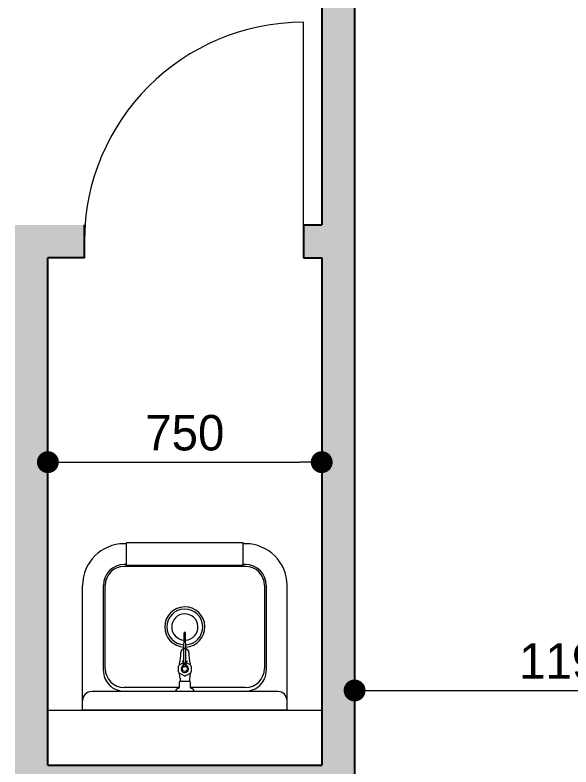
# Model space of a CAD drawing. Header units: millimetres. Extents: x -376000 to 292178, y -193032 to 188048.
# Drawn here: x -200087 to -198564, y 34636 to 36695 of the extents above; entities that cross this region are included whole.
import ezdxf

# ---------------------------------------------------------------- set-up
doc = ezdxf.new("R2010")
doc.units = ezdxf.units.MM
doc.header["$PDMODE"] = 1
doc.header["$PDSIZE"] = -2
for name, color, linetype, lineweight in [('01_基準-寸法', 7, 'Continuous', 5), ('_塗（壁） (2D)', 7, 'Continuous', 5), ('_平面図（新設） (2D)', 7, 'Continuous', 5), ('_文字・記号 (2D)', 7, 'Continuous', 5)]:
    doc.layers.add(name, color=color, linetype=linetype, lineweight=lineweight)
for name, color, linetype, lineweight, true_color in [('02_0.25', 1, 'Continuous', 25, 0xff0000), ('04_0.10', 7, 'Continuous', 9, 0x0099ff), ('08_ハッチ・色', 7, 'Continuous', 5, 0x888888)]:
    doc.layers.add(name, color=color, linetype=linetype, lineweight=lineweight, true_color=true_color)
doc.styles.add('Hiragino Kaku Gothic Pro W3', font='', dxfattribs={"bigfont": 'Hiragino Kaku Gothic Pro W3'})
doc.styles.add('Hiragino Sans W3', font='', dxfattribs={"bigfont": 'Hiragino Sans W3'})
doc.styles.get('Hiragino Kaku Gothic Pro W3').set_extended_font_data('Hiragino Kaku Gothic Pro W3')
doc.styles.get('Hiragino Sans W3').set_extended_font_data('Hiragino Sans W3')
doc.dimstyles.new('RGT', dxfattribs={"dimtxt": 161.781684, "dimasz": 0.999939, "dimexe": 0, "dimexo": 1, "dimgap": 0.5, "dimtad": 1, "dimdsep": 46, "dimtxsty": 'Hiragino Sans W3', "dimblk": 'DOT', "dimblk1": 'DOT', "dimblk2": 'DOT', "dimcen": 0, "dimazin": 0, "dimtfac": 1, "dimtix": 1, "dimtmove": 0, "dimatfit": 0, "dimldrblk": 'VW_FILLEDARROW', "dimfxl": 1, "dimfrac": 2, "dimtolj": 1, "dimarcsym": 0})

# ---------------------------------------------------------------- blocks, each defined once
blk = doc.blocks.new('グループ-297')
at = {"layer": '04_0.10'}
blk.add_line((-199296.7, 36075.5), (-199296.7, 36675.5), dxfattribs=at)
blk.add_arc((-199296.7, 36075.5), 600, 90, 180, dxfattribs=at)
blk = doc.blocks.new('塗（壁） (2D)')
at = {"layer": '08_ハッチ・色', "linetype": 'Continuous', "lineweight": 0}
for points in [[(-199896.7, 36030.5), (-199996.7, 36030.5), (-199996.7, 36120.5), (-199896.7, 36120.5), (-199896.7, 36030.5)], [(-199246.4, 36030.5), (-199296.4, 36030.5), (-199296.4, 36120.5), (-199246.4, 36120.5), (-199246.4, 36030.5)]]:
    blk.add_hatch(color=141, dxfattribs=at).paths.add_polyline_path(points)
at = {"layer": '08_ハッチ・色', "color": 141}
for points in [[(-199156.7, 38240.5), (-199246.7, 38240.5), (-199156.7, 34500.5), (-199246.7, 34500.5)], [(-199996.7, 32950.5), (-200086.7, 32950.5), (-199996.7, 36120.5), (-200086.7, 36120.5)], [(-199996.7, 34640.5), (-199996.7, 34550.5), (-199246.4, 34640.5), (-199246.4, 34550.5)]]:
    blk.add_solid(points, dxfattribs=at)
at = {"layer": '02_0.25', "color": 7}
blk.add_blockref('グループ-297', (0, 0), dxfattribs=at)
blk = doc.blocks.new('グループ-814')
at = {"layer": '04_0.10'}
for p, q in [((-199781.7, 35247), (-199787.7, 35247)), ((-199461.7, 35249.4), (-199781.7, 35249.4)), ((-199781.7, 35187.6), (-199781.7, 35249.4)), ((-199461.7, 35187.6), (-199461.7, 35249.4)), ((-199455.7, 35247), (-199461.7, 35247)), ((-199781.7, 35190), (-199787.7, 35190)), ((-199621.7, 35185), (-199787.7, 35185)), ((-199461.7, 35187.6), (-199781.7, 35187.6)), ((-199455.7, 35185), (-199621.7, 35185)), ((-199455.7, 35190), (-199461.7, 35190)), ((-199901.7, 34817), (-199901.7, 35133)), ((-199844.7, 34900), (-199844.7, 35133)), ((-199839.7, 34905), (-199839.7, 35133)), ((-199403.7, 35133), (-199403.7, 34905)), ((-199398.7, 35133), (-199398.7, 34900)), ((-199341.7, 34817), (-199341.7, 35133)), ((-199624.3, 34946.5), (-199623.7, 35002.5)), ((-199621.2, 35004), (-199622.2, 35004)), ((-199619, 34946.5), (-199619.7, 35002.5)), ((-199624.6, 34922.5), (-199624.3, 34946.5)), ((-199618.8, 34922.5), (-199619, 34946.5)), ((-199610.4, 34949), (-199610.5, 34949.6)), ((-199637.4, 34915.1), (-199637, 34915.3)), ((-199637, 34915.3), (-199630.1, 34919.3)), ((-199630.1, 34919.3), (-199624.6, 34922.5)), ((-199628.7, 34911.9), (-199614.6, 34926)), ((-199614.6, 34911.9), (-199628.7, 34926)), ((-199624.6, 34920), (-199624.6, 34922.5)), ((-199618.8, 34922.5), (-199612.6, 34918.9)), ((-199618.8, 34920), (-199618.8, 34922.5)), ((-199612.6, 34918.9), (-199606.4, 34915.3)), ((-199606.4, 34915.3), (-199606, 34915.1)), ((-199639.2, 34904.4), (-199639.2, 34912)), ((-199639.2, 34896), (-199639.2, 34904.4)), ((-199637, 34892.6), (-199637.4, 34892.8)), ((-199630.1, 34888.6), (-199637, 34892.6)), ((-199606.4, 34892.6), (-199612.6, 34889)), ((-199606, 34892.8), (-199606.4, 34892.6)), ((-199604.2, 34912), (-199604.2, 34904.4)), ((-199604.2, 34904.4), (-199604.2, 34896)), ((-199634.7, 34878.6), (-199634.7, 34870)), ((-199623.5, 34884.8), (-199630.1, 34888.6)), ((-199612.6, 34889), (-199619.9, 34884.8)), ((-199608.6, 34878.6), (-199608.6, 34870)), ((-199636.9, 34853), (-199787.7, 34853)), ((-199636.4, 34854.9), (-199636.4, 34869)), ((-199634.7, 34870), (-199635.4, 34870)), ((-199608.6, 34870), (-199634.7, 34870)), ((-199607.9, 34870), (-199608.6, 34870)), ((-199606.9, 34869), (-199606.9, 34854.9)), ((-199455.7, 34853), (-199606.4, 34853)), ((-199366.7, 34842), (-199876.7, 34842)), ((-199646.7, 34843), (-199646.7, 34842)), ((-199634.9, 34842), (-199646.7, 34842)), ((-199639.3, 34851), (-199639.8, 34850.9)), ((-199608.5, 34842), (-199634.9, 34842)), ((-199596.7, 34842), (-199608.5, 34842)), ((-199603.5, 34850.9), (-199604, 34851)), ((-199596.7, 34843), (-199596.7, 34842)), ((-199901.7, 34791), (-199901.7, 34817)), ((-199341.7, 34791), (-199341.7, 34817)), ((-199341.7, 34791), (-199901.7, 34791))]:
    blk.add_line(p, q, dxfattribs=at)
blk.add_circle((-199621.7, 34904), 7, dxfattribs=at)
blk.add_circle((-199621.7, 34904), 7, dxfattribs=at)
for centre, radius, start, end in [((-199787.7, 35133), 114, 90, 180), ((-199455.7, 35133), 114, 0, 90), ((-199787.7, 35133), 57, 90.001, 180), ((-199787.7, 35133), 52, 90.0006, 179.9994), ((-199455.7, 35133), 57, 0, 90), ((-199455.7, 35133), 52, 0, 90), ((-199621.7, 35019), 55, 272.5363, 180), ((-199621.7, 35019), 49, 272.7705, 180), ((-199621.7, 35019), 36, 273.5467, 180), ((-199621.7, 35019), 55, 180, 267.4631), ((-199621.7, 35019), 49, 180, 267.2284), ((-199621.7, 35019), 36, 180, 266.4518), ((-199622.2, 35002.5), 1.5, 90.0022, 179.3796), ((-199621.2, 35002.5), 1.5, 0.6204, 89.9978), ((-199622.4, 34949.3), 10.5, 124.0819, 181.7374), ((-199621.7, 34948.9), 11.2, 27.3078, 126.1236), ((-199737.8, 34944.9), 104.9, 345.1777, 2.2179), ((-199622.7, 34948.4), 12.4, 20.9177, 27.0592), ((-199620.8, 34949.2), 10.4, 17.2406, 20.9177), ((-199621.6, 34949), 11.1, 13.814, 17.2406), ((-199619, 34949.6), 8.55, 9.3605, 13.814), ((-199620.9, 34949.3), 10.5, 5.7305, 9.3605), ((-199628, 34948.5), 17.6, 3.5639, 5.7305), ((-199505.5, 34944.9), 105, 177.7884, 194.8285), ((-199621.7, 34904), 19.3, 144.6253, 155.3845), ((-199583.2, 34904), 55, 165.1502, 168.0728), ((-199636.6, 34920.2), 12, 312.6736, 359.378), ((-199621.7, 34904), 10, 47.3276, 132.6724), ((-199606.8, 34920.2), 12, 180.622, 227.3264), ((-199660.2, 34904), 55, 11.9279, 14.8291), ((-199621.7, 34904), 19.3, 24.6198, 35.3799), ((-199787.7, 34900), 57, 179.9995, 270.0367), ((-199787.7, 34905), 52, 180, 270), ((-199621.7, 34904), 19.3, 204.6155, 215.3747), ((-199701.2, 34873.6), 66.7, 4.3106, 16.7618), ((-199621.7, 34904), 10, 180, 47.3276), ((-199621.7, 34904), 10, 132.6724, 180), ((-199542.1, 34873.6), 66.7, 163.2376, 175.6899), ((-199621.7, 34904), 19.3, 324.6201, 335.3802), ((-199455.7, 34905), 52, 270, 0), ((-199455.7, 34900), 57, 269.9638, 0), ((-199621.7, 34904), 19.2, 264.6201, 275.3799), ((-199640.4, 34854.9), 4, 285.641, 0.001), ((-199635.4, 34869), 1, 90, 180), ((-199607.9, 34869), 1, 0, 90), ((-199602.9, 34854.9), 4, 179.998, 254.3524), ((-199876.7, 34817), 25, 90, 180), ((-199638.7, 34843), 8, 98.3239, 179.9995), ((-199604.7, 34843), 8, 0.0002, 81.6773), ((-199366.7, 34817), 25, 0, 90)]:
    blk.add_arc(centre, radius, start, end, dxfattribs=at)
blk = doc.blocks.new('平面図（新設） (2D)')
at = {"layer": '02_0.25'}
for p, q in [((-199246.673, 38150.527), (-199246.445, 36120.527)), ((-199156.673, 38150.527), (-199156.673, 34500.527)), ((-199896.673, 36030.527), (-199896.673, 36120.527)), ((-199296.445, 36120.527), (-199296.445, 36030.527)), ((-199296.445, 36120.527), (-199246.445, 36120.527)), ((-199996.673, 34640.527), (-199996.673, 36030.527)), ((-199896.673, 36030.527), (-199996.673, 36030.527)), ((-199296.445, 36030.527), (-199246.445, 36030.527)), ((-199246.445, 36030.527), (-199246.458, 34640.527)), ((-199996.673, 34640.527), (-199246.445, 34640.527))]:
    blk.add_line(p, q, dxfattribs=at)
at = {"layer": '04_0.10'}
blk.add_line((-199996.673, 34790.975), (-199246.673, 34790.975), dxfattribs=at)
at = {"layer": '04_0.10', "color": 7}
blk.add_blockref('グループ-814', (0, 0), dxfattribs=at)
blk = doc.blocks.new('_Dot')
at = {"color": 0, "linetype": 'ByBlock', "lineweight": -2}
blk.add_line((-0.5, 0), (-1, 0), dxfattribs=at)
at = {"color": 0, "linetype": 'ByBlock', "const_width": 0.5}
blk.add_lwpolyline([(-0.25, 0, 1), (0.25, 0, 1)], format="xyb", close=True, dxfattribs=at)
blk = doc.blocks.new('*D497')
at = {"layer": '01_基準-寸法', "color": 0, "lineweight": -2}
for p, q in [((-199996.7, 35321.5), (-199996.7, 35470.5)), ((-199936.7, 35470.5), (-199306.7, 35470.5)), ((-199246.7, 35321.5), (-199246.7, 35470.5))]:
    blk.add_line(p, q, dxfattribs=at)
at = {"layer": 'Defpoints', "color": 0}
for p in [(-199246.7, 35470.5), (-199996.7, 35320.5), (-199246.7, 35320.5)]:
    blk.add_point(p, dxfattribs=at)
at = {"layer": '01_基準-寸法', "color": 0, "lineweight": -2, "xscale": 59.99633789062499, "yscale": 59.99633789062499, "zscale": 59.99633789062499, "rotation": 180}
blk.add_blockref('_Dot', (-199996.7, 35470.5), dxfattribs=at)
at = {"layer": '01_基準-寸法', "color": 0, "lineweight": -2, "xscale": 59.99633789062499, "yscale": 59.99633789062499, "zscale": 59.99633789062499}
blk.add_blockref('_Dot', (-199246.7, 35470.5), dxfattribs=at)
at = {"layer": '01_基準-寸法', "color": 0, "insert": (-199621.7, 35550.5), "char_height": 97.07, "attachment_point": 5, "style": 'Hiragino Kaku Gothic Pro W3'}
blk.add_mtext('\\A1;750', dxfattribs=at)
blk = doc.blocks.new('VW_FILLEDARROW')
at = {"color": 0, "linetype": 'Continuous', "lineweight": 5, "transparency": 16777216, "flags": 128}
blk.add_lwpolyline([(-161.333, 43.229), (0, 0), (-161.333, -43.229)], close=True, dxfattribs=at)
blk = doc.blocks.new('*D506')
at = {"layer": '01_基準-寸法', "color": 0, "lineweight": -2}
for p, q in [((-199156.7, 35044.1), (-199156.7, 34845.1)), ((-197966.7, 35044.1), (-197966.7, 34845.1)), ((-199096.7, 34845.1), (-198026.7, 34845.1))]:
    blk.add_line(p, q, dxfattribs=at)
at = {"layer": 'Defpoints', "color": 0}
for p in [(-199156.7, 35045.1), (-197966.7, 35045.1), (-197966.7, 34845.1)]:
    blk.add_point(p, dxfattribs=at)
at = {"layer": '01_基準-寸法', "color": 0, "lineweight": -2, "xscale": 59.99633789062499, "yscale": 59.99633789062499, "zscale": 59.99633789062499, "rotation": 180}
blk.add_blockref('_Dot', (-199156.7, 34845.1), dxfattribs=at)
at = {"layer": '01_基準-寸法', "color": 0, "lineweight": -2, "xscale": 59.99633789062499, "yscale": 59.99633789062499, "zscale": 59.99633789062499}
blk.add_blockref('_Dot', (-197966.7, 34845.1), dxfattribs=at)
at = {"layer": '01_基準-寸法', "color": 0, "insert": (-198561.7, 34925.2), "char_height": 97.07, "attachment_point": 5, "style": 'Hiragino Kaku Gothic Pro W3'}
blk.add_mtext('\\A1;1190', dxfattribs=at)
blk = doc.blocks.new('文字・記号 (2D)')
at = {"layer": '01_基準-寸法'}
for base, p1, p2, picture, middle in [((-199246.673, 35470.527), (-199996.673, 35320.527), (-199246.673, 35320.527), '*D497', (-199621.673, 35550.518)), ((-197966.673, 34845.109), (-199156.673, 35045.109), (-197966.673, 35045.109), '*D506', (-198561.673, 34925.164))]:
    dim = blk.add_linear_dim(base=base, p1=p1, p2=p2, dimstyle='RGT', override={"dimtxt": 97.06901, "dimasz": 59.996338, "dimgap": 30, "dimpost": '<>', "dimtxsty": 'Hiragino Kaku Gothic Pro W3', "dimtmove": 2}, dxfattribs=at)
    dim.commit()
    dim.dimension.update_dxf_attribs({"geometry": picture, "text_midpoint": middle})

msp = doc.modelspace()

# ---------------------------------------------------------------- block references
at = {"layer": '_塗（壁） (2D)'}
msp.add_blockref('塗（壁） (2D)', (0, 0), dxfattribs=at)

# ---------------------------------------------------------------- next in the draw order: block references
at = {"layer": '_平面図（新設） (2D)'}
msp.add_blockref('平面図（新設） (2D)', (0, 0), dxfattribs=at)

# ---------------------------------------------------------------- next in the draw order: block references
at = {"layer": '_文字・記号 (2D)'}
msp.add_blockref('文字・記号 (2D)', (0, 0), dxfattribs=at)

doc.saveas('drawing.dxf')
